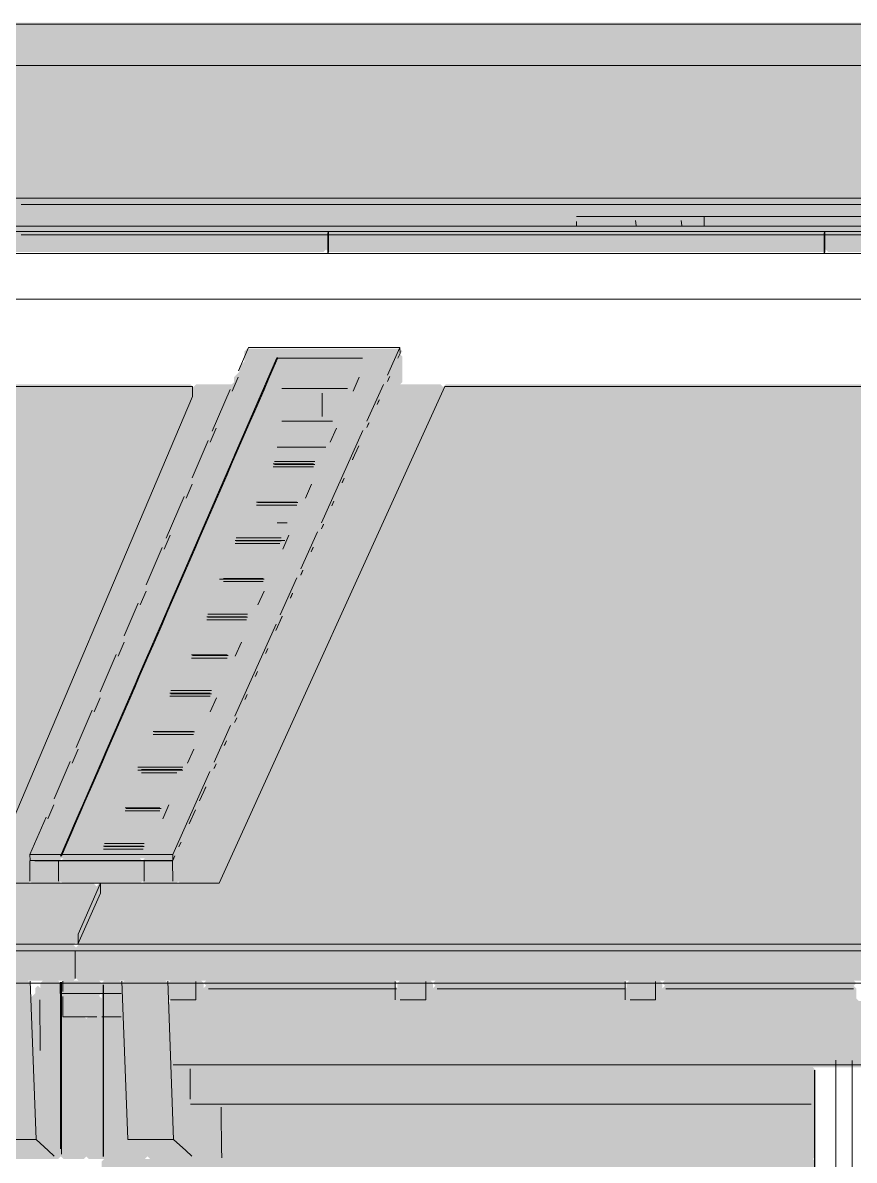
# Model space of a CAD drawing. Header units: millimetres. Extents: x 0 to 84100, y 0 to 59400.
# Drawn here: x 45820 to 47450, y 49394 to 51627 of the extents above; entities that cross this region are included whole.
import ezdxf

# ---------------------------------------------------------------- set-up
doc = ezdxf.new("R2010")
doc.units = ezdxf.units.MM
doc.layers.add('10_見えがかり', color=7, linetype='Continuous', lineweight=13)
doc.layers.add('12_見えがかり（ガラス）', color=5, linetype='Continuous', lineweight=9)

msp = doc.modelspace()

# ---------------------------------------------------------------- hatches: boundary and pattern name
at = {"layer": '10_見えがかり', "true_color": 0xe9dcc4}
for points in [[(61484.3, 51581.6), (61494.3, 51571.6), (61494.3, 51561.6), (61479.3, 51546.6), (31829.3, 51546.6), (31824.3, 51551.6), (31824.3, 51621.6), (31829.3, 51626.6), (61479.3, 51626.6), (61484.3, 51621.6)], [(68084.3, 51551.6), (68084.3, 51531.6), (68094.3, 51521.6), (68094.3, 51501.6), (68089.3, 51496.6), (68079.3, 51496.6), (68069.3, 51486.6), (68049.3, 51486.6), (68029.3, 51466.6), (68019.3, 51466.6), (67999.3, 51446.6), (67989.3, 51446.6), (67969.3, 51426.6), (67959.3, 51426.6), (67949.3, 51416.6), (67939.3, 51416.6), (67929.3, 51406.6), (67919.3, 51406.6), (67899.3, 51386.6), (67889.3, 51386.6), (67869.3, 51366.6), (67859.3, 51366.6), (67849.3, 51356.6), (67829.3, 51356.6), (67809.3, 51336.6), (67799.3, 51336.6), (67779.3, 51316.6), (67769.3, 51316.6), (67749.3, 51296.6), (67739.3, 51296.6), (67729.3, 51286.6), (10499.3, 51286.6), (10489.3, 51296.6), (10479.3, 51296.6), (10459.3, 51316.6), (10449.3, 51316.6), (10419.3, 51346.6), (10409.3, 51346.6), (10399.3, 51356.6), (10379.3, 51356.6), (10359.3, 51376.6), (10349.3, 51376.6), (10329.3, 51396.6), (10319.3, 51396.6), (10299.3, 51416.6), (10279.3, 51416.6), (10259.3, 51436.6), (10249.3, 51436.6), (10229.3, 51456.6), (10219.3, 51456.6), (10199.3, 51476.6), (10189.3, 51476.6), (10179.3, 51486.6), (10159.3, 51486.6), (10144.3, 51501.6), (10144.3, 51531.6), (10154.3, 51541.6), (10154.3, 51561.6), (10159.3, 51566.6), (31429.3, 51566.6), (31434.3, 51561.6), (31434.3, 51551.6), (31439.3, 51546.6), (61499.3, 51546.6), (61519.3, 51566.6), (68069.3, 51566.6)], [(46414.3, 51181.6), (46409.3, 51176.6), (45449.3, 51176.6), (45444.3, 51181.6), (45444.3, 51206.6), (46414.3, 51206.6)], [(47394.3, 51181.6), (47389.3, 51176.6), (46419.3, 51176.6), (46414.3, 51181.6), (46414.3, 51206.6), (47394.3, 51206.6)], [(48364.3, 51181.6), (48359.3, 51176.6), (47399.3, 51176.6), (47394.3, 51181.6), (47394.3, 51206.6), (48364.3, 51206.6)], [(45894.3, 49721.6), (45894.3, 49401.6), (45889.3, 49396.6), (45799.3, 49396.6), (45769.3, 49426.6), (45759.3, 49426.6), (45754.3, 49431.6), (45754.3, 49611.6), (45744.3, 49621.6), (45744.3, 49741.6), (45749.3, 49746.6), (45829.3, 49746.6), (45834.3, 49741.6), (45834.3, 49611.6), (45849.3, 49596.6), (45854.3, 49601.6), (45854.3, 49741.6), (45859.3, 49746.6), (45889.3, 49746.6), (45894.3, 49741.6)], [(46104.3, 49611.6), (46114.3, 49601.6), (46114.3, 49581.6), (46119.3, 49576.6), (46119.3, 49576.6), (46114.3, 49571.6), (46114.3, 49431.6), (46119.3, 49426.6), (46129.3, 49426.6), (46159.3, 49396.6), (46069.3, 49396.6), (46064.3, 49401.6), (46039.3, 49426.6), (46029.3, 49426.6), (46024.3, 49431.6), (46024.3, 49601.6), (46014.3, 49611.6), (46014.3, 49741.6), (46019.3, 49746.6), (46099.3, 49746.6), (46104.3, 49741.6)], [(45949.3, 49396.6), (45944.3, 49401.6), (45944.3, 49671.6), (45949.3, 49676.6), (45974.3, 49676.6), (45974.3, 49401.6), (45979.3, 49396.6)], [(47374.3, 49391.6), (47374.3, 49331.6), (47369.3, 49326.6), (45979.3, 49326.6), (45974.3, 49331.6), (45974.3, 49391.6), (45979.3, 49396.6), (46059.3, 49396.6), (46159.3, 49396.6), (47369.3, 49396.6)]]:
    msp.add_hatch(color=8, dxfattribs=at).paths.add_polyline_path(points)
at = {"layer": '10_見えがかり', "true_color": 0xbdbdbd}
for points in [[(46564.3, 50971.6), (46564.3, 50921.6), (46554.3, 50911.6), (46554.3, 50901.6), (46544.3, 50891.6), (46544.3, 50881.6), (46534.3, 50871.6), (46534.3, 50851.6), (46524.3, 50841.6), (46524.3, 50831.6), (46514.3, 50821.6), (46514.3, 50811.6), (46504.3, 50801.6), (46504.3, 50791.6), (46494.3, 50781.6), (46494.3, 50761.6), (46484.3, 50751.6), (46484.3, 50741.6), (46474.3, 50731.6), (46474.3, 50721.6), (46464.3, 50711.6), (46464.3, 50701.6), (46454.3, 50691.6), (46454.3, 50671.6), (46444.3, 50661.6), (46444.3, 50651.6), (46434.3, 50641.6), (46434.3, 50631.6), (46424.3, 50621.6), (46424.3, 50611.6), (46414.3, 50601.6), (46414.3, 50591.6), (46404.3, 50581.6), (46404.3, 50561.6), (46394.3, 50551.6), (46394.3, 50541.6), (46384.3, 50531.6), (46384.3, 50521.6), (46374.3, 50511.6), (46374.3, 50501.6), (46364.3, 50491.6), (46364.3, 50471.6), (46354.3, 50461.6), (46354.3, 50451.6), (46344.3, 50441.6), (46344.3, 50431.6), (46334.3, 50421.6), (46334.3, 50411.6), (46324.3, 50401.6), (46324.3, 50381.6), (46314.3, 50371.6), (46314.3, 50361.6), (46304.3, 50351.6), (46304.3, 50341.6), (46294.3, 50331.6), (46294.3, 50321.6), (46284.3, 50311.6), (46284.3, 50301.6), (46274.3, 50291.6), (46274.3, 50271.6), (46264.3, 50261.6), (46264.3, 50251.6), (46254.3, 50241.6), (46254.3, 50231.6), (46244.3, 50221.6), (46244.3, 50211.6), (46234.3, 50201.6), (46234.3, 50181.6), (46224.3, 50171.6), (46224.3, 50161.6), (46214.3, 50151.6), (46214.3, 50141.6), (46204.3, 50131.6), (46204.3, 50121.6), (46194.3, 50111.6), (46194.3, 50091.6), (46184.3, 50081.6), (46184.3, 50071.6), (46174.3, 50061.6), (46174.3, 50051.6), (46164.3, 50041.6), (46164.3, 50031.6), (46154.3, 50021.6), (46154.3, 50001.6), (46144.3, 49991.6), (46144.3, 49981.6), (46134.3, 49971.6), (46134.3, 49961.6), (46124.3, 49951.6), (46124.3, 49941.6), (46119.3, 49936.6), (46059.3, 49936.6), (46054.3, 49941.6), (46054.3, 49981.6), (46059.3, 49986.6), (46109.3, 49986.6), (46124.3, 50001.6), (46124.3, 50011.6), (46134.3, 50021.6), (46134.3, 50031.6), (46144.3, 50041.6), (46144.3, 50051.6), (46154.3, 50061.6), (46154.3, 50081.6), (46164.3, 50091.6), (46164.3, 50101.6), (46174.3, 50111.6), (46174.3, 50121.6), (46184.3, 50131.6), (46184.3, 50141.6), (46194.3, 50151.6), (46194.3, 50171.6), (46204.3, 50181.6), (46204.3, 50191.6), (46214.3, 50201.6), (46214.3, 50211.6), (46224.3, 50221.6), (46224.3, 50231.6), (46234.3, 50241.6), (46234.3, 50261.6), (46244.3, 50271.6), (46244.3, 50281.6), (46254.3, 50291.6), (46254.3, 50301.6), (46264.3, 50311.6), (46264.3, 50321.6), (46274.3, 50331.6), (46274.3, 50351.6), (46284.3, 50361.6), (46284.3, 50371.6), (46294.3, 50381.6), (46294.3, 50391.6), (46304.3, 50401.6), (46304.3, 50411.6), (46314.3, 50421.6), (46314.3, 50431.6), (46324.3, 50441.6), (46324.3, 50461.6), (46334.3, 50471.6), (46334.3, 50481.6), (46344.3, 50491.6), (46344.3, 50501.6), (46354.3, 50511.6), (46354.3, 50521.6), (46364.3, 50531.6), (46364.3, 50551.6), (46374.3, 50561.6), (46374.3, 50571.6), (46384.3, 50581.6), (46384.3, 50591.6), (46394.3, 50601.6), (46394.3, 50611.6), (46404.3, 50621.6), (46404.3, 50641.6), (46414.3, 50651.6), (46414.3, 50661.6), (46424.3, 50671.6), (46424.3, 50681.6), (46434.3, 50691.6), (46434.3, 50701.6), (46444.3, 50711.6), (46444.3, 50721.6), (46454.3, 50731.6), (46454.3, 50751.6), (46464.3, 50761.6), (46464.3, 50771.6), (46474.3, 50781.6), (46474.3, 50791.6), (46484.3, 50801.6), (46484.3, 50811.6), (46494.3, 50821.6), (46494.3, 50841.6), (46504.3, 50851.6), (46504.3, 50861.6), (46514.3, 50871.6), (46514.3, 50881.6), (46524.3, 50891.6), (46524.3, 50901.6), (46534.3, 50911.6), (46534.3, 50931.6), (46544.3, 50941.6), (46544.3, 50951.6), (46554.3, 50961.6), (46554.3, 50971.6), (46559.3, 50976.6)], [(46154.3, 50911.6), (46154.3, 50891.6), (46144.3, 50881.6), (46144.3, 50861.6), (46134.3, 50851.6), (46134.3, 50841.6), (46124.3, 50831.6), (46124.3, 50821.6), (46114.3, 50811.6), (46114.3, 50791.6), (46104.3, 50781.6), (46104.3, 50771.6), (46094.3, 50761.6), (46094.3, 50751.6), (46084.3, 50741.6), (46084.3, 50721.6), (46074.3, 50711.6), (46074.3, 50701.6), (46064.3, 50691.6), (46064.3, 50681.6), (46054.3, 50671.6), (46054.3, 50651.6), (46044.3, 50641.6), (46044.3, 50631.6), (46034.3, 50621.6), (46034.3, 50611.6), (46024.3, 50601.6), (46024.3, 50581.6), (46014.3, 50571.6), (46014.3, 50561.6), (46004.3, 50551.6), (46004.3, 50541.6), (45994.3, 50531.6), (45994.3, 50511.6), (45984.3, 50501.6), (45984.3, 50491.6), (45974.3, 50481.6), (45974.3, 50461.6), (45964.3, 50451.6), (45964.3, 50441.6), (45954.3, 50431.6), (45954.3, 50421.6), (45944.3, 50411.6), (45944.3, 50391.6), (45934.3, 50381.6), (45934.3, 50371.6), (45924.3, 50361.6), (45924.3, 50351.6), (45914.3, 50341.6), (45914.3, 50321.6), (45904.3, 50311.6), (45904.3, 50301.6), (45894.3, 50291.6), (45894.3, 50281.6), (45884.3, 50271.6), (45884.3, 50251.6), (45874.3, 50241.6), (45874.3, 50231.6), (45864.3, 50221.6), (45864.3, 50211.6), (45854.3, 50201.6), (45854.3, 50181.6), (45844.3, 50171.6), (45844.3, 50161.6), (45834.3, 50151.6), (45834.3, 50131.6), (45824.3, 50121.6), (45824.3, 50111.6), (45814.3, 50101.6), (45814.3, 50091.6), (45804.3, 50081.6), (45804.3, 50061.6), (45794.3, 50051.6), (45794.3, 50041.6), (45784.3, 50031.6), (45784.3, 50021.6), (45774.3, 50011.6), (45774.3, 49991.6), (45764.3, 49981.6), (45764.3, 49971.6), (45754.3, 49961.6), (45754.3, 49951.6), (45744.3, 49941.6), (45749.3, 49936.6), (45959.3, 49936.6), (45964.3, 49931.6), (45964.3, 49911.6), (45954.3, 49901.6), (45954.3, 49891.6), (45944.3, 49881.6), (45944.3, 49871.6), (45934.3, 49861.6), (45934.3, 49841.6), (45924.3, 49831.6), (45924.3, 49821.6), (45919.3, 49816.6), (43149.3, 49816.6), (43144.3, 49821.6), (43144.3, 49841.6), (43154.3, 49851.6), (43154.3, 49881.6), (43164.3, 49891.6), (43164.3, 49921.6), (43179.3, 49936.6), (43399.3, 49936.6), (43414.3, 49951.6), (43414.3, 49981.6), (43424.3, 49991.6), (43424.3, 50011.6), (43434.3, 50021.6), (43434.3, 50051.6), (43444.3, 50061.6), (43444.3, 50091.6), (43454.3, 50101.6), (43454.3, 50121.6), (43464.3, 50131.6), (43464.3, 50161.6), (43474.3, 50171.6), (43474.3, 50191.6), (43484.3, 50201.6), (43484.3, 50231.6), (43494.3, 50241.6), (43494.3, 50271.6), (43504.3, 50281.6), (43504.3, 50301.6), (43514.3, 50311.6), (43514.3, 50341.6), (43524.3, 50351.6), (43524.3, 50371.6), (43534.3, 50381.6), (43534.3, 50411.6), (43544.3, 50421.6), (43544.3, 50451.6), (43554.3, 50461.6), (43554.3, 50481.6), (43564.3, 50491.6), (43564.3, 50521.6), (43574.3, 50531.6), (43574.3, 50551.6), (43584.3, 50561.6), (43584.3, 50591.6), (43594.3, 50601.6), (43594.3, 50631.6), (43604.3, 50641.6), (43604.3, 50661.6), (43614.3, 50671.6), (43614.3, 50701.6), (43624.3, 50711.6), (43624.3, 50731.6), (43634.3, 50741.6), (43634.3, 50771.6), (43644.3, 50781.6), (43644.3, 50801.6), (43654.3, 50811.6), (43654.3, 50841.6), (43664.3, 50851.6), (43664.3, 50881.6), (43674.3, 50891.6), (43674.3, 50911.6), (43679.3, 50916.6), (46149.3, 50916.6)], [(46134.3, 50681.6), (46124.3, 50671.6), (46124.3, 50661.6), (46114.3, 50651.6), (46114.3, 50641.6), (46104.3, 50631.6), (46104.3, 50621.6), (46104.3, 50611.6), (46094.3, 50601.6), (46094.3, 50591.6), (46084.3, 50581.6), (46084.3, 50571.6), (46074.3, 50561.6), (46074.3, 50551.6), (46074.3, 50541.6), (46064.3, 50531.6), (46064.3, 50521.6), (46054.3, 50511.6), (46054.3, 50501.6), (46044.3, 50491.6), (46044.3, 50481.6), (46044.3, 50471.6), (46034.3, 50461.6), (46034.3, 50451.6), (46024.3, 50441.6), (46024.3, 50431.6), (46014.3, 50421.6), (46014.3, 50411.6), (46004.3, 50401.6), (46004.3, 50381.6), (45994.3, 50371.6), (45994.3, 50361.6), (45984.3, 50351.6), (45984.3, 50341.6), (45974.3, 50331.6), (45974.3, 50311.6), (45964.3, 50301.6), (45964.3, 50291.6), (45954.3, 50281.6), (45954.3, 50271.6), (45944.3, 50261.6), (45944.3, 50241.6), (45934.3, 50231.6), (45934.3, 50221.6), (45924.3, 50211.6), (45924.3, 50201.6), (45914.3, 50191.6), (45914.3, 50171.6), (45904.3, 50161.6), (45904.3, 50151.6), (45894.3, 50141.6), (45894.3, 50131.6), (45884.3, 50121.6), (45884.3, 50101.6), (45874.3, 50091.6), (45874.3, 50081.6), (45864.3, 50071.6), (45864.3, 50061.6), (45854.3, 50051.6), (45854.3, 50031.6), (45844.3, 50021.6), (45844.3, 50011.6), (45834.3, 50001.6), (45834.3, 49991.6), (45834.3, 49991.6), (45834.3, 49941.6), (45829.3, 49936.6), (45749.3, 49936.6), (45744.3, 49941.6), (45754.3, 49951.6), (45754.3, 49961.6), (45764.3, 49971.6), (45764.3, 49981.6), (45774.3, 49991.6), (45774.3, 50011.6), (45784.3, 50021.6), (45784.3, 50031.6), (45794.3, 50041.6), (45794.3, 50051.6), (45804.3, 50061.6), (45804.3, 50081.6), (45814.3, 50091.6), (45814.3, 50101.6), (45824.3, 50111.6), (45824.3, 50121.6), (45834.3, 50131.6), (45834.3, 50151.6), (45844.3, 50161.6), (45844.3, 50171.6), (45854.3, 50181.6), (45854.3, 50201.6), (45864.3, 50211.6), (45864.3, 50221.6), (45874.3, 50231.6), (45874.3, 50241.6), (45884.3, 50251.6), (45884.3, 50271.6), (45894.3, 50281.6), (45894.3, 50291.6), (45904.3, 50301.6), (45904.3, 50311.6), (45914.3, 50321.6), (45914.3, 50341.6), (45924.3, 50351.6), (45924.3, 50361.6), (45934.3, 50371.6), (45934.3, 50381.6), (45944.3, 50391.6), (45944.3, 50411.6), (45954.3, 50421.6), (45954.3, 50431.6), (45964.3, 50441.6), (45964.3, 50451.6), (45974.3, 50461.6), (45974.3, 50481.6), (45984.3, 50491.6), (45984.3, 50501.6), (45994.3, 50511.6), (45994.3, 50531.6), (46004.3, 50541.6), (46004.3, 50551.6), (46014.3, 50561.6), (46014.3, 50571.6), (46024.3, 50581.6), (46024.3, 50601.6), (46034.3, 50611.6), (46034.3, 50621.6), (46044.3, 50631.6), (46044.3, 50641.6), (46054.3, 50651.6), (46054.3, 50671.6), (46064.3, 50681.6), (46064.3, 50691.6), (46074.3, 50701.6), (46074.3, 50711.6), (46084.3, 50721.6), (46084.3, 50741.6), (46094.3, 50751.6), (46094.3, 50761.6), (46104.3, 50771.6), (46104.3, 50781.6), (46114.3, 50791.6), (46114.3, 50811.6), (46124.3, 50821.6), (46124.3, 50831.6), (46134.3, 50841.6), (46134.3, 50851.6), (46144.3, 50861.6), (46144.3, 50881.6), (46154.3, 50891.6), (46154.3, 50911.6), (46159.3, 50916.6), (46229.3, 50916.6), (46224.3, 50911.6), (46224.3, 50891.6), (46214.3, 50881.6), (46214.3, 50871.6), (46204.3, 50861.6), (46204.3, 50851.6), (46194.3, 50841.6), (46194.3, 50821.6), (46184.3, 50811.6), (46184.3, 50801.6), (46174.3, 50791.6), (46174.3, 50781.6), (46164.3, 50771.6), (46164.3, 50751.6), (46154.3, 50741.6), (46154.3, 50731.6), (46144.3, 50721.6), (46144.3, 50711.6), (46134.3, 50701.6), (46134.3, 50691.6)], [(49124.3, 50911.6), (49124.3, 50891.6), (49104.3, 50871.6), (49104.3, 50861.6), (49094.3, 50851.6), (49094.3, 50841.6), (49074.3, 50821.6), (49074.3, 50811.6), (49064.3, 50801.6), (49064.3, 50791.6), (49044.3, 50771.6), (49044.3, 50761.6), (49034.3, 50751.6), (49034.3, 50741.6), (49014.3, 50721.6), (49014.3, 50711.6), (49004.3, 50701.6), (49004.3, 50691.6), (48984.3, 50671.6), (48984.3, 50661.6), (48974.3, 50651.6), (48974.3, 50641.6), (48954.3, 50621.6), (48954.3, 50611.6), (48944.3, 50601.6), (48944.3, 50591.6), (48924.3, 50571.6), (48924.3, 50561.6), (48914.3, 50551.6), (48914.3, 50541.6), (48894.3, 50521.6), (48894.3, 50511.6), (48884.3, 50501.6), (48884.3, 50491.6), (48864.3, 50471.6), (48864.3, 50461.6), (48854.3, 50451.6), (48854.3, 50441.6), (48834.3, 50421.6), (48834.3, 50411.6), (48824.3, 50401.6), (48824.3, 50391.6), (48804.3, 50371.6), (48804.3, 50361.6), (48794.3, 50351.6), (48794.3, 50341.6), (48774.3, 50321.6), (48774.3, 50311.6), (48764.3, 50301.6), (48764.3, 50291.6), (48744.3, 50271.6), (48744.3, 50261.6), (48734.3, 50251.6), (48734.3, 50241.6), (48714.3, 50221.6), (48714.3, 50211.6), (48704.3, 50201.6), (48704.3, 50191.6), (48684.3, 50171.6), (48684.3, 50161.6), (48674.3, 50151.6), (48674.3, 50141.6), (48654.3, 50121.6), (48654.3, 50111.6), (48644.3, 50101.6), (48644.3, 50091.6), (48624.3, 50071.6), (48624.3, 50061.6), (48614.3, 50051.6), (48614.3, 50041.6), (48594.3, 50021.6), (48594.3, 50011.6), (48584.3, 50001.6), (48584.3, 49991.6), (48564.3, 49971.6), (48564.3, 49961.6), (48554.3, 49951.6), (48554.3, 49941.6), (48559.3, 49936.6), (48759.3, 49936.6), (48764.3, 49931.6), (48764.3, 49921.6), (48744.3, 49901.6), (48744.3, 49891.6), (48724.3, 49871.6), (48724.3, 49861.6), (48714.3, 49851.6), (48714.3, 49841.6), (48704.3, 49831.6), (48704.3, 49821.6), (48699.3, 49816.6), (45929.3, 49816.6), (45924.3, 49821.6), (45924.3, 49831.6), (45934.3, 49841.6), (45934.3, 49861.6), (45944.3, 49871.6), (45944.3, 49881.6), (45954.3, 49891.6), (45954.3, 49901.6), (45964.3, 49911.6), (45964.3, 49931.6), (45969.3, 49936.6), (46199.3, 49936.6), (46214.3, 49951.6), (46214.3, 49961.6), (46224.3, 49971.6), (46224.3, 49981.6), (46234.3, 49991.6), (46234.3, 50011.6), (46244.3, 50021.6), (46244.3, 50031.6), (46254.3, 50041.6), (46254.3, 50051.6), (46264.3, 50061.6), (46264.3, 50071.6), (46274.3, 50081.6), (46274.3, 50091.6), (46284.3, 50101.6), (46284.3, 50121.6), (46294.3, 50131.6), (46294.3, 50141.6), (46304.3, 50151.6), (46304.3, 50161.6), (46314.3, 50171.6), (46314.3, 50181.6), (46324.3, 50191.6), (46324.3, 50211.6), (46334.3, 50221.6), (46334.3, 50231.6), (46344.3, 50241.6), (46344.3, 50251.6), (46354.3, 50261.6), (46354.3, 50271.6), (46364.3, 50281.6), (46364.3, 50291.6), (46374.3, 50301.6), (46374.3, 50321.6), (46384.3, 50331.6), (46384.3, 50341.6), (46394.3, 50351.6), (46394.3, 50361.6), (46404.3, 50371.6), (46404.3, 50381.6), (46414.3, 50391.6), (46414.3, 50401.6), (46424.3, 50411.6), (46424.3, 50431.6), (46434.3, 50441.6), (46434.3, 50451.6), (46444.3, 50461.6), (46444.3, 50471.6), (46454.3, 50481.6), (46454.3, 50491.6), (46464.3, 50501.6), (46464.3, 50511.6), (46474.3, 50521.6), (46474.3, 50541.6), (46484.3, 50551.6), (46484.3, 50561.6), (46494.3, 50571.6), (46494.3, 50581.6), (46504.3, 50591.6), (46504.3, 50601.6), (46514.3, 50611.6), (46514.3, 50621.6), (46524.3, 50631.6), (46524.3, 50651.6), (46534.3, 50661.6), (46534.3, 50671.6), (46544.3, 50681.6), (46544.3, 50691.6), (46554.3, 50701.6), (46554.3, 50711.6), (46564.3, 50721.6), (46564.3, 50731.6), (46574.3, 50741.6), (46574.3, 50761.6), (46584.3, 50771.6), (46584.3, 50781.6), (46594.3, 50791.6), (46594.3, 50801.6), (46604.3, 50811.6), (46604.3, 50821.6), (46614.3, 50831.6), (46614.3, 50841.6), (46624.3, 50851.6), (46624.3, 50871.6), (46634.3, 50881.6), (46634.3, 50891.6), (46644.3, 50901.6), (46644.3, 50911.6), (46649.3, 50916.6), (49119.3, 50916.6)], [(46634.3, 50891.6), (46634.3, 50881.6), (46624.3, 50871.6), (46624.3, 50851.6), (46614.3, 50841.6), (46614.3, 50831.6), (46604.3, 50821.6), (46604.3, 50811.6), (46594.3, 50801.6), (46594.3, 50791.6), (46584.3, 50781.6), (46584.3, 50771.6), (46574.3, 50761.6), (46574.3, 50741.6), (46564.3, 50731.6), (46564.3, 50721.6), (46554.3, 50711.6), (46554.3, 50701.6), (46544.3, 50691.6), (46544.3, 50681.6), (46534.3, 50671.6), (46534.3, 50661.6), (46524.3, 50651.6), (46524.3, 50631.6), (46514.3, 50621.6), (46514.3, 50611.6), (46504.3, 50601.6), (46504.3, 50591.6), (46494.3, 50581.6), (46494.3, 50571.6), (46484.3, 50561.6), (46484.3, 50551.6), (46474.3, 50541.6), (46474.3, 50521.6), (46464.3, 50511.6), (46464.3, 50501.6), (46454.3, 50491.6), (46454.3, 50481.6), (46444.3, 50471.6), (46444.3, 50461.6), (46434.3, 50451.6), (46434.3, 50441.6), (46424.3, 50431.6), (46424.3, 50411.6), (46414.3, 50401.6), (46414.3, 50391.6), (46404.3, 50381.6), (46404.3, 50371.6), (46394.3, 50361.6), (46394.3, 50351.6), (46384.3, 50341.6), (46384.3, 50331.6), (46374.3, 50321.6), (46374.3, 50301.6), (46364.3, 50291.6), (46364.3, 50281.6), (46354.3, 50271.6), (46354.3, 50261.6), (46344.3, 50251.6), (46344.3, 50241.6), (46334.3, 50231.6), (46334.3, 50221.6), (46324.3, 50211.6), (46324.3, 50191.6), (46314.3, 50181.6), (46314.3, 50171.6), (46304.3, 50161.6), (46304.3, 50151.6), (46294.3, 50141.6), (46294.3, 50131.6), (46284.3, 50121.6), (46284.3, 50101.6), (46274.3, 50091.6), (46274.3, 50081.6), (46264.3, 50071.6), (46264.3, 50061.6), (46254.3, 50051.6), (46254.3, 50041.6), (46244.3, 50031.6), (46244.3, 50021.6), (46234.3, 50011.6), (46234.3, 49991.6), (46224.3, 49981.6), (46224.3, 49971.6), (46214.3, 49961.6), (46214.3, 49951.6), (46199.3, 49936.6), (46129.3, 49936.6), (46124.3, 49941.6), (46124.3, 49951.6), (46134.3, 49961.6), (46134.3, 49971.6), (46144.3, 49981.6), (46144.3, 49991.6), (46154.3, 50001.6), (46154.3, 50021.6), (46164.3, 50031.6), (46164.3, 50041.6), (46174.3, 50051.6), (46174.3, 50061.6), (46184.3, 50071.6), (46184.3, 50081.6), (46194.3, 50091.6), (46194.3, 50111.6), (46204.3, 50121.6), (46204.3, 50131.6), (46214.3, 50141.6), (46214.3, 50151.6), (46224.3, 50161.6), (46224.3, 50171.6), (46234.3, 50181.6), (46234.3, 50201.6), (46244.3, 50211.6), (46244.3, 50221.6), (46254.3, 50231.6), (46254.3, 50241.6), (46264.3, 50251.6), (46264.3, 50261.6), (46274.3, 50271.6), (46274.3, 50291.6), (46284.3, 50301.6), (46284.3, 50311.6), (46294.3, 50321.6), (46294.3, 50331.6), (46304.3, 50341.6), (46304.3, 50351.6), (46314.3, 50361.6), (46314.3, 50371.6), (46324.3, 50381.6), (46324.3, 50401.6), (46334.3, 50411.6), (46334.3, 50421.6), (46344.3, 50431.6), (46344.3, 50441.6), (46354.3, 50451.6), (46354.3, 50461.6), (46364.3, 50471.6), (46364.3, 50491.6), (46374.3, 50501.6), (46374.3, 50511.6), (46384.3, 50521.6), (46384.3, 50531.6), (46394.3, 50541.6), (46394.3, 50551.6), (46404.3, 50561.6), (46404.3, 50581.6), (46414.3, 50591.6), (46414.3, 50601.6), (46424.3, 50611.6), (46424.3, 50621.6), (46434.3, 50631.6), (46434.3, 50641.6), (46444.3, 50651.6), (46444.3, 50661.6), (46454.3, 50671.6), (46454.3, 50691.6), (46464.3, 50701.6), (46464.3, 50711.6), (46474.3, 50721.6), (46474.3, 50731.6), (46484.3, 50741.6), (46484.3, 50751.6), (46494.3, 50761.6), (46494.3, 50781.6), (46504.3, 50791.6), (46504.3, 50801.6), (46514.3, 50811.6), (46514.3, 50821.6), (46524.3, 50831.6), (46524.3, 50841.6), (46534.3, 50851.6), (46534.3, 50871.6), (46544.3, 50881.6), (46544.3, 50891.6), (46554.3, 50901.6), (46554.3, 50911.6), (46559.3, 50916.6), (46639.3, 50916.6), (46644.3, 50911.6), (46644.3, 50901.6)], [(45894.3, 49941.6), (45889.3, 49936.6), (45839.3, 49936.6), (45834.3, 49941.6), (45834.3, 49991.6), (45839.3, 49986.6), (45894.3, 49986.6)], [(46054.3, 49981.6), (46054.3, 49941.6), (46049.3, 49936.6), (45899.3, 49936.6), (45894.3, 49941.6), (45894.3, 49981.6), (45899.3, 49986.6), (46049.3, 49986.6)], [(45919.3, 49746.6), (45899.3, 49746.6), (43229.3, 49746.6), (43149.3, 49746.6), (43144.3, 49751.6), (43144.3, 49811.6), (43149.3, 49816.6), (45919.3, 49816.6), (45924.3, 49811.6), (45924.3, 49751.6)], [(48699.3, 49746.6), (46009.3, 49746.6), (45929.3, 49746.6), (45924.3, 49751.6), (45924.3, 49811.6), (45929.3, 49816.6), (48699.3, 49816.6), (48704.3, 49811.6), (48704.3, 49751.6)], [(46174.3, 49741.6), (46174.3, 49731.6), (46164.3, 49721.6), (46164.3, 49711.6), (46159.3, 49706.6), (46109.3, 49706.6), (46104.3, 49711.6), (46104.3, 49741.6), (46109.3, 49746.6), (46169.3, 49746.6)], [(46179.3, 49736.6), (46174.3, 49741.6), (46179.3, 49746.6), (46549.3, 49746.6), (46554.3, 49741.6), (46549.3, 49736.6)], [(46624.3, 49741.6), (46624.3, 49731.6), (46614.3, 49721.6), (46614.3, 49711.6), (46609.3, 49706.6), (46559.3, 49706.6), (46554.3, 49711.6), (46554.3, 49741.6), (46559.3, 49746.6), (46619.3, 49746.6)], [(46624.3, 49741.6), (46629.3, 49746.6), (46999.3, 49746.6), (47004.3, 49741.6), (46999.3, 49736.6), (46629.3, 49736.6)], [(47074.3, 49741.6), (47074.3, 49731.6), (47064.3, 49721.6), (47064.3, 49711.6), (47059.3, 49706.6), (47009.3, 49706.6), (47004.3, 49711.6), (47004.3, 49741.6), (47009.3, 49746.6), (47069.3, 49746.6)], [(47074.3, 49741.6), (47079.3, 49746.6), (47449.3, 49746.6), (47454.3, 49741.6), (47449.3, 49736.6), (47079.3, 49736.6)], [(45854.3, 49731.6), (45854.3, 49601.6), (45849.3, 49596.6), (45834.3, 49611.6), (45834.3, 49711.6), (45844.3, 49721.6), (45844.3, 49731.6), (45849.3, 49736.6)], [(45899.3, 49676.6), (45894.3, 49681.6), (45894.3, 49721.6), (45899.3, 49716.6), (45969.3, 49716.6), (45974.3, 49711.6), (45974.3, 49676.6)], [(48524.3, 49731.6), (48524.3, 49631.6), (48534.3, 49621.6), (48534.3, 49581.6), (48529.3, 49576.6), (47369.3, 49576.6), (46119.3, 49576.6), (46114.3, 49581.6), (46114.3, 49601.6), (46104.3, 49611.6), (46104.3, 49701.6), (46109.3, 49706.6), (46159.3, 49706.6), (46164.3, 49711.6), (46164.3, 49721.6), (46179.3, 49736.6), (46549.3, 49736.6), (46554.3, 49731.6), (46554.3, 49711.6), (46559.3, 49706.6), (46609.3, 49706.6), (46614.3, 49711.6), (46614.3, 49721.6), (46629.3, 49736.6), (46999.3, 49736.6), (47004.3, 49731.6), (47004.3, 49711.6), (47009.3, 49706.6), (47059.3, 49706.6), (47064.3, 49711.6), (47064.3, 49721.6), (47079.3, 49736.6), (47449.3, 49736.6), (47454.3, 49731.6), (47454.3, 49711.6), (47459.3, 49706.6), (47509.3, 49706.6), (47514.3, 49711.6), (47514.3, 49721.6), (47529.3, 49736.6), (47899.3, 49736.6), (47904.3, 49731.6), (47904.3, 49711.6), (47909.3, 49706.6), (47959.3, 49706.6), (47964.3, 49711.6), (47964.3, 49721.6), (47979.3, 49736.6), (48349.3, 49736.6), (48354.3, 49731.6), (48354.3, 49711.6), (48359.3, 49706.6), (48409.3, 49706.6), (48424.3, 49721.6), (48424.3, 49731.6), (48429.3, 49736.6), (48519.3, 49736.6)], [(45944.3, 49401.6), (45939.3, 49396.6), (45899.3, 49396.6), (45894.3, 49401.6), (45894.3, 49671.6), (45899.3, 49676.6), (45939.3, 49676.6), (45944.3, 49671.6)]]:
    msp.add_hatch(color=8, dxfattribs=at).paths.add_polyline_path(points)
at = {"layer": '12_見えがかり（ガラス）', "true_color": 0xdce9f2}
for points in [[(68109.3, 51486.6), (68114.3, 51481.6), (68114.3, 51431.6), (68109.3, 51426.6), (68099.3, 51426.6), (68079.3, 51406.6), (68069.3, 51406.6), (68059.3, 51396.6), (68049.3, 51396.6), (68029.3, 51376.6), (68019.3, 51376.6), (68009.3, 51366.6), (67999.3, 51366.6), (67979.3, 51346.6), (67969.3, 51346.6), (67959.3, 51336.6), (67949.3, 51336.6), (67939.3, 51326.6), (67929.3, 51326.6), (67909.3, 51306.6), (67899.3, 51306.6), (67889.3, 51296.6), (67879.3, 51296.6), (67859.3, 51276.6), (67849.3, 51276.6), (67839.3, 51266.6), (67829.3, 51266.6), (67809.3, 51246.6), (67799.3, 51246.6), (67789.3, 51236.6), (67779.3, 51236.6), (67769.3, 51226.6), (67759.3, 51226.6), (67739.3, 51206.6), (10489.3, 51206.6), (10469.3, 51226.6), (10459.3, 51226.6), (10449.3, 51236.6), (10439.3, 51236.6), (10419.3, 51256.6), (10409.3, 51256.6), (10399.3, 51266.6), (10389.3, 51266.6), (10369.3, 51286.6), (10359.3, 51286.6), (10349.3, 51296.6), (10339.3, 51296.6), (10319.3, 51316.6), (10309.3, 51316.6), (10299.3, 51326.6), (10289.3, 51326.6), (10269.3, 51346.6), (10259.3, 51346.6), (10249.3, 51356.6), (10239.3, 51356.6), (10219.3, 51376.6), (10209.3, 51376.6), (10199.3, 51386.6), (10189.3, 51386.6), (10169.3, 51406.6), (10159.3, 51406.6), (10149.3, 51416.6), (10139.3, 51416.6), (10124.3, 51431.6), (10124.3, 51481.6), (10129.3, 51486.6), (10179.3, 51486.6), (10189.3, 51476.6), (10199.3, 51476.6), (10219.3, 51456.6), (10229.3, 51456.6), (10249.3, 51436.6), (10259.3, 51436.6), (10279.3, 51416.6), (10299.3, 51416.6), (10319.3, 51396.6), (10329.3, 51396.6), (10349.3, 51376.6), (10359.3, 51376.6), (10379.3, 51356.6), (10399.3, 51356.6), (10409.3, 51346.6), (10419.3, 51346.6), (10449.3, 51316.6), (10459.3, 51316.6), (10479.3, 51296.6), (10489.3, 51296.6), (10499.3, 51286.6), (67729.3, 51286.6), (67739.3, 51296.6), (67749.3, 51296.6), (67769.3, 51316.6), (67779.3, 51316.6), (67799.3, 51336.6), (67809.3, 51336.6), (67829.3, 51356.6), (67849.3, 51356.6), (67859.3, 51366.6), (67869.3, 51366.6), (67889.3, 51386.6), (67899.3, 51386.6), (67919.3, 51406.6), (67929.3, 51406.6), (67939.3, 51416.6), (67949.3, 51416.6), (67959.3, 51426.6), (67969.3, 51426.6), (67989.3, 51446.6), (67999.3, 51446.6), (68019.3, 51466.6), (68029.3, 51466.6), (68049.3, 51486.6)], [(46559.3, 50986.6), (46564.3, 50981.6), (46554.3, 50971.6), (46554.3, 50961.6), (46544.3, 50951.6), (46544.3, 50941.6), (46534.3, 50931.6), (46534.3, 50911.6), (46524.3, 50901.6), (46524.3, 50891.6), (46514.3, 50881.6), (46514.3, 50871.6), (46504.3, 50861.6), (46504.3, 50851.6), (46494.3, 50841.6), (46494.3, 50821.6), (46484.3, 50811.6), (46484.3, 50801.6), (46474.3, 50791.6), (46474.3, 50781.6), (46464.3, 50771.6), (46464.3, 50761.6), (46454.3, 50751.6), (46454.3, 50731.6), (46444.3, 50721.6), (46444.3, 50711.6), (46434.3, 50701.6), (46434.3, 50691.6), (46424.3, 50681.6), (46424.3, 50671.6), (46414.3, 50661.6), (46414.3, 50651.6), (46404.3, 50641.6), (46404.3, 50621.6), (46394.3, 50611.6), (46394.3, 50601.6), (46384.3, 50591.6), (46384.3, 50581.6), (46374.3, 50571.6), (46374.3, 50561.6), (46364.3, 50551.6), (46364.3, 50531.6), (46354.3, 50521.6), (46354.3, 50511.6), (46344.3, 50501.6), (46344.3, 50491.6), (46334.3, 50481.6), (46334.3, 50471.6), (46324.3, 50461.6), (46324.3, 50441.6), (46314.3, 50431.6), (46314.3, 50421.6), (46304.3, 50411.6), (46304.3, 50401.6), (46294.3, 50391.6), (46294.3, 50381.6), (46284.3, 50371.6), (46284.3, 50361.6), (46274.3, 50351.6), (46274.3, 50331.6), (46264.3, 50321.6), (46264.3, 50311.6), (46254.3, 50301.6), (46254.3, 50291.6), (46244.3, 50281.6), (46244.3, 50271.6), (46234.3, 50261.6), (46234.3, 50241.6), (46224.3, 50231.6), (46224.3, 50221.6), (46214.3, 50211.6), (46214.3, 50201.6), (46204.3, 50191.6), (46204.3, 50181.6), (46194.3, 50171.6), (46194.3, 50151.6), (46184.3, 50141.6), (46184.3, 50131.6), (46174.3, 50121.6), (46174.3, 50111.6), (46164.3, 50101.6), (46164.3, 50091.6), (46154.3, 50081.6), (46154.3, 50061.6), (46144.3, 50051.6), (46144.3, 50041.6), (46134.3, 50031.6), (46134.3, 50021.6), (46124.3, 50011.6), (46124.3, 50001.6), (46109.3, 49986.6), (45839.3, 49986.6), (45834.3, 49991.6), (45834.3, 50001.6), (45844.3, 50011.6), (45844.3, 50021.6), (45854.3, 50031.6), (45854.3, 50051.6), (45864.3, 50061.6), (45864.3, 50071.6), (45874.3, 50081.6), (45874.3, 50091.6), (45884.3, 50101.6), (45884.3, 50121.6), (45894.3, 50131.6), (45894.3, 50141.6), (45904.3, 50151.6), (45904.3, 50161.6), (45914.3, 50171.6), (45914.3, 50191.6), (45924.3, 50201.6), (45924.3, 50211.6), (45934.3, 50221.6), (45934.3, 50231.6), (45944.3, 50241.6), (45944.3, 50261.6), (45954.3, 50271.6), (45954.3, 50281.6), (45964.3, 50291.6), (45964.3, 50301.6), (45974.3, 50311.6), (45974.3, 50331.6), (45984.3, 50341.6), (45984.3, 50351.6), (45994.3, 50361.6), (45994.3, 50371.6), (46004.3, 50381.6), (46004.3, 50401.6), (46014.3, 50411.6), (46014.3, 50421.6), (46024.3, 50431.6), (46024.3, 50441.6), (46034.3, 50451.6), (46034.3, 50461.6), (46044.3, 50471.6), (46044.3, 50491.6), (46054.3, 50501.6), (46054.3, 50511.6), (46064.3, 50521.6), (46064.3, 50531.6), (46074.3, 50541.6), (46074.3, 50561.6), (46084.3, 50571.6), (46084.3, 50581.6), (46094.3, 50591.6), (46094.3, 50601.6), (46104.3, 50611.6), (46104.3, 50631.6), (46114.3, 50641.6), (46114.3, 50651.6), (46124.3, 50661.6), (46124.3, 50671.6), (46134.3, 50681.6), (46134.3, 50701.6), (46144.3, 50711.6), (46144.3, 50721.6), (46154.3, 50731.6), (46154.3, 50741.6), (46164.3, 50751.6), (46164.3, 50771.6), (46174.3, 50781.6), (46174.3, 50791.6), (46184.3, 50801.6), (46184.3, 50811.6), (46194.3, 50821.6), (46194.3, 50841.6), (46204.3, 50851.6), (46204.3, 50861.6), (46214.3, 50871.6), (46214.3, 50881.6), (46224.3, 50891.6), (46224.3, 50911.6), (46234.3, 50921.6), (46234.3, 50931.6), (46244.3, 50941.6), (46244.3, 50951.6), (46254.3, 50961.6), (46254.3, 50981.6), (46259.3, 50986.6)], [(45969.3, 49746.6), (45974.3, 49741.6), (45974.3, 49721.6), (45969.3, 49716.6), (45899.3, 49716.6), (45894.3, 49721.6), (45894.3, 49741.6), (45899.3, 49746.6)], [(46014.3, 49741.6), (46014.3, 49611.6), (46024.3, 49601.6), (46024.3, 49431.6), (46029.3, 49426.6), (46039.3, 49426.6), (46064.3, 49401.6), (46059.3, 49396.6), (45979.3, 49396.6), (45974.3, 49401.6), (45974.3, 49741.6), (45979.3, 49746.6), (46009.3, 49746.6)], [(47374.3, 49571.6), (47374.3, 49401.6), (47369.3, 49396.6), (46159.3, 49396.6), (46129.3, 49426.6), (46119.3, 49426.6), (46114.3, 49431.6), (46114.3, 49571.6), (46119.3, 49576.6), (47369.3, 49576.6)]]:
    msp.add_hatch(color=8, dxfattribs=at).paths.add_polyline_path(points)

# ---------------------------------------------------------------- linework, layer by layer
at = {"layer": '10_見えがかり'}
for points in [[(31831.4, 51531.6), (31831.4, 51537.1), (31827.8, 51537.1), (31827.8, 51545.7), (31824.2, 51545.7), (31824.2, 51554.4), (31820.6, 51554.4), (31820.6, 51572.4), (31824.2, 51623.7), (61479.8, 51623.7)], [(10157.3, 51568.6), (31433.8, 51568.6), (31433.8, 51559.9), (31437.6, 51559.9), (31437.6, 51551.2), (31441.4, 51551.2), (31441.4, 51542.6), (31445.2, 51542.6), (35201.4, 51542.6), (38960.7, 51542.6), (42721.2, 51542.6), (46481.2, 51542.6), (50238.6, 51542.6), (53991.6, 51542.6), (61488.2, 51542.6), (61488.2, 51551.2), (61499.6, 51551.2), (61499.6, 51559.9), (61511, 51559.9), (61511, 51568.6), (63976.4, 51568.6), (64797.4, 51568.6), (65618, 51568.6), (66438.1, 51568.6)], [(67723.4, 51282.6), (60618.9, 51282.6), (53474.2, 51282.6), (24758.8, 51282.6)], [(46905.9, 51246.6), (47531.3, 51246.6)], [(46905.9, 51226.6), (46905.9, 51236.6)], [(47021.1, 51238.3), (47022.5, 51228.4)], [(47111.1, 51238.3), (47112.4, 51228.4)], [(47156, 51236), (47156.1, 51244.7)], [(47156, 51227.3), (47156, 51236)], [(43477.3, 51227.6), (46478.9, 51227.6)], [(45444.9, 51173.4), (45444.9, 51213.4), (45446.3, 51216.7), (46419.5, 51216.7), (46419.5, 51176.7), (46418.2, 51173.4), (45444.9, 51173.4)], [(46418.1, 51173.4), (46418.1, 51213.4), (46419.6, 51216.7), (47392.7, 51216.7), (47392.7, 51176.7), (47391.1, 51173.4), (46418.1, 51173.4)], [(46478.9, 51227.6), (49478.9, 51227.6)], [(47391.1, 51173.4), (47391.1, 51213.4), (47392.8, 51216.7), (48365.7, 51216.7), (48365.7, 51176.7), (48363.9, 51173.4), (47391.1, 51173.4)], [(43436.5, 51084.2), (46410.9, 51084.2)], [(46410.9, 51084.2), (49383.7, 51084.2)], [(46318.1, 50968.9), (46309, 50948)], [(46320, 50968.9), (46311, 50948)], [(46486.3, 50968.5), (46317.9, 50968.5)], [(46320, 50968.9), (46318.1, 50968.9)], [(45893.7, 49991), (46317.5, 50967.7)], [(46309, 50948), (46299.9, 50927.2)], [(46311, 50948), (46301.9, 50927.2)], [(46242.4, 50931.2), (46230.6, 50903.8)], [(46299.9, 50927.2), (46290.9, 50906.3)], [(46301.9, 50927.2), (46292.9, 50906.3)], [(46479.6, 50931.2), (46467.5, 50903.8)], [(46535.1, 50922.5), (46539.1, 50931.6)], [(43146.7, 49838), (43173, 49938), (43406.3, 49938), (43677.6, 50912.9), (46152.7, 50912.9), (46152.8, 50893.1), (45747.3, 49938), (45972.1, 49938), (45972.1, 49918.1), (45927.9, 49818.2), (45823.7, 49818.1), (43252.9, 49818.1), (43146.7, 49818.2), (43146.7, 49838)], [(45928.1, 49838), (45972, 49938), (46205.2, 49938), (46647.6, 50912.9), (49121.4, 50912.9), (49121.5, 50893.1), (48548.4, 49938), (48769.6, 49938), (48769.6, 49918.1), (48707.9, 49818.2), (48604.7, 49818.1), (46033.9, 49818.1), (45928.2, 49818.2), (45928.1, 49838)], [(46290.9, 50906.3), (46281.8, 50885.4)], [(46292.9, 50906.3), (46283.8, 50885.4)], [(46327.8, 50908.5), (46407.1, 50908.5)], [(46456.8, 50908.9), (46328, 50908.9)], [(46407, 50908.5), (46456.5, 50908.5)], [(46281.8, 50885.4), (46272.8, 50864.5)], [(46283.8, 50885.4), (46274.7, 50864.5)], [(46407.2, 50854), (46407, 50899.4)], [(46407.2, 50854), (46407.1, 50899.4)], [(46514.8, 50877.3), (46518.9, 50886.4)], [(46272.8, 50864.5), (46263.7, 50843.7)], [(46274.7, 50864.5), (46265.7, 50843.7)], [(46263.7, 50843.7), (46254.7, 50822.8)], [(46265.7, 50843.7), (46256.6, 50822.8)], [(46327.9, 50844.9), (46407.2, 50844.9)], [(46427, 50844.9), (46407.2, 50844.9)], [(46494.6, 50832.1), (46498.6, 50841.1)], [(46199.2, 50830.8), (46187.4, 50803.4)], [(46254.7, 50822.8), (46245.6, 50801.9)], [(46256.6, 50822.8), (46247.6, 50801.9)], [(46435, 50830.8), (46422.8, 50803.4)], [(46245.6, 50801.9), (46236.5, 50781)], [(46247.6, 50801.9), (46238.5, 50781)], [(46414.1, 50793.9), (46318.4, 50793.9)], [(46236.5, 50781), (46227.5, 50760.2)], [(46238.5, 50781), (46229.4, 50760.2)], [(46466.2, 50768.8), (46470.3, 50777.8)], [(46227.5, 50760.2), (46218.4, 50739.3)], [(46229.4, 50760.2), (46220.4, 50739.3)], [(46390, 50760.7), (46310.9, 50760.7)], [(46390, 50754.7), (46310.9, 50754.7)], [(46392.2, 50765.7), (46313.1, 50765.7)], [(46313.1, 50759.7), (46392.2, 50759.7)], [(46218.4, 50739.3), (46209.4, 50718.4)], [(46220.4, 50739.3), (46211.3, 50718.4)], [(46445.9, 50723.5), (46450, 50732.6)], [(46152, 50721.2), (46140.2, 50693.8)], [(46209.4, 50718.4), (46200.3, 50697.5)], [(46211.3, 50718.4), (46202.3, 50697.5)], [(46386.3, 50721.2), (46374.2, 50693.8)], [(46200.3, 50697.5), (46191.3, 50676.7)], [(46202.3, 50697.5), (46193.2, 50676.7)], [(46357.1, 50685.7), (46278.3, 50685.7)], [(46357.1, 50679.7), (46278.4, 50679.7)], [(46280.5, 50684.7), (46359.3, 50684.7)], [(46425.7, 50678.3), (46429.7, 50687.4)], [(46182.2, 50655.8), (46173.1, 50634.9)], [(46184.1, 50655.8), (46175.1, 50634.9)], [(46191.3, 50676.7), (46182.2, 50655.8)], [(46193.2, 50676.7), (46184.1, 50655.8)], [(46173.1, 50634.9), (46164.1, 50614)], [(46175.1, 50634.9), (46166, 50614)], [(46338, 50644.9), (46318.9, 50644.9)], [(46405.4, 50633.1), (46409.5, 50642.1)], [(46108.8, 50620.8), (46097, 50593.4)], [(46164.1, 50614), (46155, 50593.2)], [(46166, 50614), (46157, 50593.2)], [(46326.3, 50615.7), (46238.1, 50615.7)], [(46341.7, 50620.8), (46329.5, 50593.4)], [(46155, 50593.2), (46146, 50572.3)], [(46157, 50593.2), (46147.9, 50572.3)], [(46333.9, 50610.7), (46236, 50610.7)], [(46324.2, 50604.7), (46236, 50604.7)], [(46238.1, 50609.7), (46326.3, 50609.7)], [(46385.2, 50587.9), (46389.2, 50596.9)], [(46146, 50572.3), (46136.9, 50551.4)], [(46147.9, 50572.3), (46138.8, 50551.4)], [(46136.9, 50551.4), (46127.9, 50530.5)], [(46138.8, 50551.4), (46129.8, 50530.5)], [(46364.9, 50542.6), (46369, 50551.7)], [(46127.9, 50530.5), (46118.8, 50509.7)], [(46129.8, 50530.5), (46120.7, 50509.7)], [(46205.6, 50534.7), (46293.4, 50534.7)], [(46291.2, 50535.7), (46213.2, 50535.7)], [(46291.2, 50529.7), (46213.2, 50529.7)], [(46061.7, 50511.3), (46049.9, 50483.9)], [(46118.8, 50509.7), (46109.7, 50488.8)], [(46120.7, 50509.7), (46111.7, 50488.8)], [(46293, 50511.3), (46280.8, 50483.9)], [(46344.7, 50497.4), (46348.7, 50506.5)], [(46109.7, 50488.8), (46100.7, 50467.9)], [(46111.7, 50488.8), (46102.6, 50467.9)], [(46100.7, 50467.9), (46091.6, 50447)], [(46102.6, 50467.9), (46093.5, 50447)], [(46258.3, 50460.7), (46180.6, 50460.7)], [(46258.3, 50454.7), (46180.6, 50454.7)], [(46260.5, 50465.7), (46182.8, 50465.7)], [(46182.8, 50459.7), (46260.5, 50459.7)], [(46316.3, 50434.1), (46328.4, 50461.2)], [(46091.6, 50447), (46082.6, 50426.2)], [(46093.5, 50447), (46084.5, 50426.2)], [(46018.4, 50410.9), (46006.7, 50383.5)], [(46082.6, 50426.2), (46073.5, 50405.3)], [(46084.5, 50426.2), (46075.4, 50405.3)], [(46248.4, 50410.9), (46236.2, 50383.5)], [(46073.5, 50405.3), (46064.5, 50384.4)], [(46075.4, 50405.3), (46066.4, 50384.4)], [(46296, 50388.9), (46300.1, 50397.9)], [(46064.5, 50384.4), (46055.4, 50363.5)], [(46066.4, 50384.4), (46057.3, 50363.5)], [(46220.3, 50385.7), (46150.6, 50385.7)], [(46220.4, 50379.7), (46150.7, 50379.7)], [(46152.8, 50384.7), (46222.6, 50384.7)], [(46055.4, 50363.5), (46046.3, 50342.7)], [(46057.3, 50363.5), (46048.2, 50342.7)], [(46275.8, 50343.6), (46279.8, 50352.7)], [(46037.3, 50321.8), (46028.2, 50300.9)], [(46039.2, 50321.8), (46030.1, 50300.9)], [(46046.3, 50342.7), (46037.3, 50321.8)], [(46048.2, 50342.7), (46039.2, 50321.8)], [(45971.3, 50301.3), (45959.5, 50273.9)], [(46028.2, 50300.9), (46019.2, 50280)], [(46030.1, 50300.9), (46021.1, 50280)], [(46187.4, 50310.7), (46108.1, 50310.7)], [(46187.5, 50304.7), (46108.1, 50304.7)], [(46189.6, 50315.7), (46110.3, 50315.7)], [(46110.3, 50309.7), (46189.6, 50309.7)], [(46199.7, 50301.3), (46187.5, 50273.9)], [(46255.5, 50298.4), (46259.6, 50307.5)], [(46019.2, 50280), (46010.1, 50259.2)], [(46021.1, 50280), (46012, 50259.2)], [(46010.1, 50259.2), (46001.1, 50238.3)], [(46012, 50259.2), (46002.9, 50238.3)], [(46235.3, 50253.2), (46239.3, 50262.2)], [(46001.1, 50238.3), (45992, 50217.4)], [(46002.9, 50238.3), (45993.9, 50217.4)], [(46154.5, 50235.7), (46075.6, 50235.7)], [(46077.8, 50234.7), (46156.7, 50234.7)], [(45992, 50217.4), (45982.9, 50196.5)], [(45993.9, 50217.4), (45984.8, 50196.5)], [(46154.5, 50229.7), (46075.6, 50229.7)], [(46215, 50208), (46219, 50217)], [(45928.1, 50200.9), (45916.3, 50173.5)], [(45982.9, 50196.5), (45973.9, 50175.7)], [(45984.8, 50196.5), (45975.8, 50175.7)], [(46155.1, 50200.9), (46142.9, 50173.5)], [(45973.9, 50175.7), (45964.8, 50154.8)], [(45975.8, 50175.7), (45966.7, 50154.8)], [(46133.6, 50165.7), (46045.2, 50165.7)], [(46194.7, 50162.7), (46198.8, 50171.8)], [(45964.8, 50154.8), (45955.8, 50133.9)], [(45966.7, 50154.8), (45957.6, 50133.9)], [(46045.2, 50159.7), (46133.6, 50159.7)], [(46131.4, 50160.7), (46052.8, 50160.7)], [(46121.6, 50154.7), (46052.9, 50154.7)], [(45955.8, 50133.9), (45939.9, 50097.2)], [(45957.6, 50133.9), (45941.7, 50097.2)], [(45957.6, 50133.9), (45955.8, 50133.9)], [(45957.6, 50133.9), (45955.8, 50133.9)], [(46166.4, 50099.4), (46178.5, 50126.5)], [(45880.9, 50091.4), (45869.2, 50064)], [(45930.6, 50076), (45921.4, 50054.8)], [(45932.5, 50076), (45923.3, 50054.8)], [(45939.9, 50097.2), (45930.6, 50076)], [(45941.7, 50097.2), (45932.5, 50076)], [(46088.7, 50085.7), (46020.3, 50085.7)], [(46088.7, 50079.7), (46020.3, 50079.7)], [(46022.4, 50084.7), (46090.9, 50084.7)], [(46106.4, 50091.4), (46094.2, 50064)], [(45921.4, 50054.8), (45912.2, 50033.5)], [(45923.3, 50054.8), (45914.1, 50033.5)], [(46146.1, 50054.2), (46150.2, 50063.2)], [(45912.2, 50033.5), (45903, 50012.3)], [(45914.1, 50033.5), (45904.9, 50012.3)], [(45903, 50012.3), (45893.8, 49991.1)], [(45904.9, 50012.3), (45895.7, 49991.1)], [(46055.8, 50010.7), (45977.9, 50010.7)], [(46058, 50015.7), (45980.1, 50015.7)], [(45980.1, 50009.7), (46058, 50009.7)], [(46125.9, 50009), (46129.9, 50018)], [(46055.8, 50004.7), (45977.9, 50004.7)], [(46113.7, 49981.8), (46117.8, 49990.9)], [(45833.9, 49942.1), (45833.8, 49981.8)], [(45889.8, 49981.8), (45843.1, 49981.8)], [(46057.7, 49981.8), (45889.8, 49981.8)], [(45889.9, 49942.1), (45889.8, 49981.8)], [(45889.9, 49942.1), (45889.8, 49981.8)], [(46113.7, 49981.8), (46057.7, 49981.8)], [(46057.8, 49942.1), (46057.7, 49981.8)], [(46057.8, 49942.1), (46057.7, 49981.8)], [(46113.8, 49942.1), (46113.7, 49981.8)], [(43143.3, 49805.1), (45922.5, 49805.1)], [(45922.7, 49750.7), (45922.5, 49805.1)], [(45922.5, 49805.1), (48700.3, 49805.1)], [(45922.7, 49750.7), (45922.5, 49805.1)], [(43143.4, 49741.6), (45922.7, 49741.6)], [(45834.4, 49745.5), (45845.7, 49434.8)], [(45893.8, 49416.2), (45893.8, 49743.3)], [(45895.7, 49406.2), (45895.7, 49743.3)], [(45898, 49725.4), (45898, 49745.3)], [(48700.5, 49741.6), (45922.7, 49741.6)], [(46014.3, 49745.4), (46025.6, 49434.8)], [(46104.3, 49745.4), (46115.5, 49434.8)], [(46159.2, 49709.1), (46159.1, 49744.8)], [(46550.1, 49709.1), (46550, 49744.8)], [(46610, 49709.1), (46609.9, 49744.8)], [(47000.9, 49709.1), (47000.8, 49744.8)], [(47060.8, 49709.1), (47060.7, 49744.8)], [(46184, 49730.7), (46552.6, 49730.7)], [(46632.3, 49730.7), (47000.9, 49730.7)], [(47080.6, 49730.7), (47449.1, 49730.7)], [(45853.6, 49609.3), (45853.4, 49709)], [(45898.2, 49675.7), (45898.1, 49715.5)], [(46109.3, 49709.1), (46159.2, 49709.1)], [(46560.1, 49709.1), (46610, 49709.1)], [(47010.9, 49709.1), (47060.8, 49709.1)], [(45965.1, 49675.7), (45898.2, 49675.7)], [(46012.9, 49675.7), (45974.6, 49675.7)], [(47414, 46946.6), (47414, 49590.6)], [(47446, 49590), (47446, 47206.6), (47437.5, 47206.6), (47437.5, 46946.6), (47414, 46946.6)], [(46114.9, 49581.3), (48525.5, 49581.3)], [(46148.1, 49573.7), (46148.3, 49513.9)], [(47372.7, 49570.8), (47372.7, 46946.6)], [(47373.4, 46796.6), (47373.4, 49570.8)], [(47373.4, 49570.8), (47373.4, 46946.6)], [(46148.4, 49503.9), (47366.1, 49503.9)], [(46208.6, 49489.3), (46208.6, 49498)], [(46208.9, 49463.9), (46208.6, 49489.3)], [(46209.2, 49439.9), (46208.9, 49463.9)], [(45755.8, 49434.8), (45845.7, 49434.8)], [(45845.7, 49434.8), (45869.5, 49413.1)], [(46025.6, 49434.8), (46115.5, 49434.8)], [(46115.5, 49434.8), (46139.3, 49413.1)], [(46209.5, 49418.1), (46209.2, 49439.9)], [(45869.5, 49413.1), (45881.4, 49402.3)], [(46139.3, 49413.1), (46151.2, 49402.3)], [(46209.9, 49399.1), (46209.5, 49418.1)]]:
    msp.add_lwpolyline(points, dxfattribs=at)
at = {"layer": '12_見えがかり（ガラス）'}
for points in [[(45816.7, 51270.1), (46773.4, 51270.1)], [(46773.4, 51270.1), (47729.9, 51270.1)], [(45816.7, 51210.1), (46773.4, 51210.1)], [(46773.4, 51210.1), (47729.9, 51210.1)], [(46262.2, 50989.2), (46242.5, 50943.5)], [(46559.5, 50989.2), (46262.2, 50989.2)], [(46535.2, 50934.9), (46559.5, 50989.2)], [(46555.5, 50968.2), (46559.6, 50977.2)], [(46559.6, 50977.2), (46559.5, 50989.2)], [(46535.3, 50923), (46539.3, 50932)], [(46226.8, 50907), (46191.4, 50824.8)], [(46494.7, 50844.4), (46527.1, 50916.8)], [(46515, 50877.7), (46519.1, 50886.8)], [(46494.7, 50832.5), (46498.8, 50841.6)], [(46405.6, 50645.4), (46486.6, 50826.3)], [(46183.6, 50806.6), (46152.2, 50733.6)], [(46466.4, 50769.2), (46478.5, 50796.3)], [(46446.1, 50724), (46450.2, 50733)], [(46136.4, 50697), (46101.1, 50614.9)], [(46425.9, 50678.7), (46429.9, 50687.8)], [(46405.6, 50633.5), (46409.7, 50642.6)], [(46365.1, 50555), (46397.5, 50627.3)], [(46093.2, 50596.6), (46061.8, 50523.6)], [(46385.3, 50588.3), (46389.4, 50597.3)], [(46365.1, 50543.1), (46369.1, 50552.1)], [(46324.5, 50464.5), (46357, 50536.9)], [(46344.8, 50497.8), (46348.9, 50506.9)], [(46046.1, 50487.1), (46018.6, 50423.2)], [(46324.6, 50452.6), (46328.6, 50461.6)], [(46235.4, 50265.5), (46316.4, 50446.4)], [(46296.2, 50389.3), (46300.3, 50398.3)], [(46002.9, 50386.7), (45971.4, 50313.6)], [(46276, 50344.1), (46280, 50353.1)], [(46255.7, 50298.8), (46259.7, 50307.9)], [(45955.7, 50277.1), (45924.3, 50204.1)], [(46235.4, 50253.6), (46239.5, 50262.6)], [(46194.9, 50175.1), (46227.3, 50247.4)], [(46215.2, 50208.4), (46219.2, 50217.4)], [(45912.5, 50176.7), (45881.1, 50103.7)], [(46194.9, 50163.1), (46199, 50172.2)], [(46113.9, 49994.2), (46186.8, 50157)], [(46174.7, 50117.9), (46178.7, 50127)], [(46146.3, 50054.6), (46158.5, 50081.7)], [(45865.4, 50067.2), (45833.9, 49994.2)], [(46126, 50009.4), (46130.1, 50018.4)], [(46113.9, 49994.2), (45833.9, 49994.2)], [(45834, 49982.2), (45833.9, 49994.2)], [(46113.9, 49982.2), (46113.9, 49994.2)], [(46113.9, 49982.2), (46117.9, 49991.3)], [(46113.9, 49982.2), (45834, 49982.2)], [(45893.4, 49721.6), (45893.4, 49741.5)], [(45893.8, 49721.6), (45893.8, 49741.5)], [(46012, 49721.6), (45893.4, 49721.6)], [(45893.8, 49721.6), (46012.4, 49721.6)], [(45977.2, 49738.6), (45977.2, 49401.5)], [(45977.9, 49738.6), (45977.9, 49401.5)]]:
    msp.add_lwpolyline(points, dxfattribs=at)

doc.saveas('drawing.dxf')
